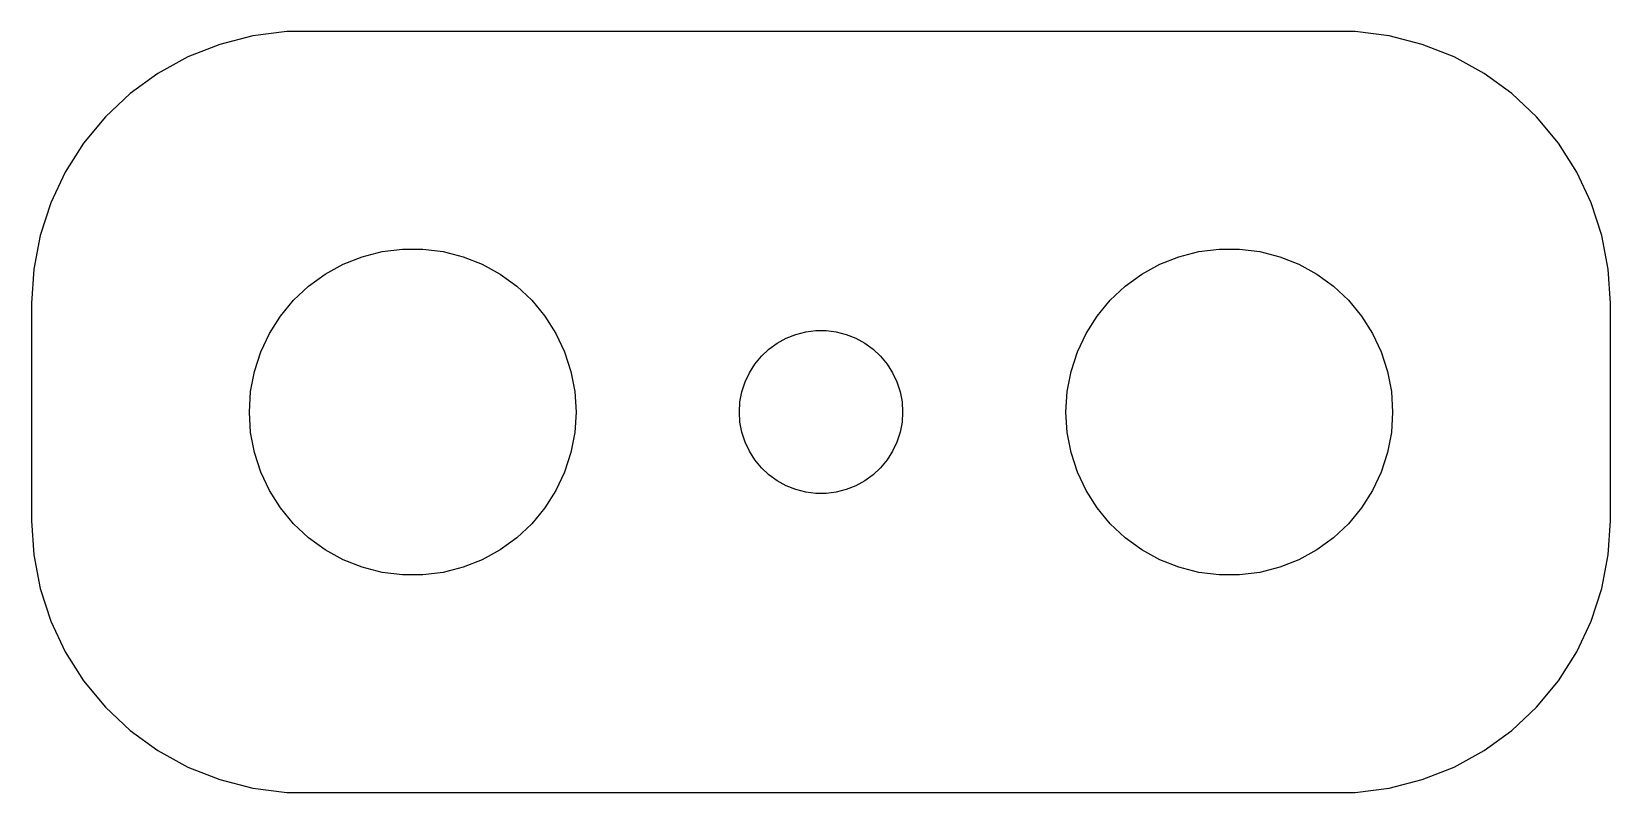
# Model space of a CAD drawing. Header units: metres. Extents: x -14.5 to 14.5, y 17 to 31.
import ezdxf

# ---------------------------------------------------------------- set-up
doc = ezdxf.new("R2010")
doc.units = ezdxf.units.M

msp = doc.modelspace()

# ---------------------------------------------------------------- linework, layer by layer
for p, q in [((-11.0451, 30.7553), (-11.6289, 30.5241)), ((-10.4369, 30.9114), (-11.0451, 30.7553)), ((-9.81395, 30.9901), (-10.4369, 30.9114)), ((9.81395, 30.9901), (-9.81395, 30.9901)), ((10.4369, 30.9114), (9.81395, 30.9901)), ((11.0451, 30.7553), (10.4369, 30.9114)), ((11.6289, 30.5241), (11.0451, 30.7553)), ((-11.6289, 30.5241), (-12.1791, 30.2216)), ((12.1791, 30.2216), (11.6289, 30.5241)), ((-12.1791, 30.2216), (-12.6871, 29.8526)), ((12.6871, 29.8526), (12.1791, 30.2216)), ((-12.6871, 29.8526), (-13.1448, 29.4227)), ((13.1448, 29.4227), (12.6871, 29.8526)), ((-13.1448, 29.4227), (-13.5451, 28.9389)), ((13.5451, 28.9389), (13.1448, 29.4227)), ((-13.5451, 28.9389), (-13.8815, 28.4088)), ((13.8815, 28.4088), (13.5451, 28.9389)), ((-13.8815, 28.4088), (-14.1489, 27.8406)), ((14.1489, 27.8406), (13.8815, 28.4088)), ((-14.1489, 27.8406), (-14.3429, 27.2434)), ((14.3429, 27.2434), (14.1489, 27.8406)), ((-14.3429, 27.2434), (-14.4606, 26.6267)), ((-8.06213, 26.9469), (-7.68837, 26.9941)), ((-7.68837, 26.9941), (-7.31161, 26.9941)), ((-7.31161, 26.9941), (-6.93785, 26.9469)), ((6.93785, 26.9469), (7.31161, 26.9941)), ((7.31161, 26.9941), (7.68837, 26.9941)), ((7.68837, 26.9941), (8.06213, 26.9469)), ((14.4606, 26.6267), (14.3429, 27.2434)), ((-9.10747, 26.533), (-8.77733, 26.7145)), ((-8.77733, 26.7145), (-8.42705, 26.8532)), ((-8.42705, 26.8532), (-8.06213, 26.9469)), ((-6.93785, 26.9469), (-6.57294, 26.8532)), ((-6.57294, 26.8532), (-6.22266, 26.7145)), ((-6.22266, 26.7145), (-5.89252, 26.533)), ((5.89252, 26.533), (6.22266, 26.7145)), ((6.22266, 26.7145), (6.57294, 26.8532)), ((6.57294, 26.8532), (6.93785, 26.9469)), ((8.06213, 26.9469), (8.42705, 26.8532)), ((8.42705, 26.8532), (8.77733, 26.7145)), ((8.77733, 26.7145), (9.10747, 26.533)), ((-14.4606, 26.6267), (-14.5, 26)), ((-9.41226, 26.3115), (-9.10747, 26.533)), ((-5.89252, 26.533), (-5.58772, 26.3115)), ((5.58772, 26.3115), (5.89252, 26.533)), ((9.10747, 26.533), (9.41226, 26.3115)), ((14.5, 26), (14.4606, 26.6267)), ((-9.6869, 26.0536), (-9.41226, 26.3115)), ((-5.58772, 26.3115), (-5.31308, 26.0536)), ((5.31308, 26.0536), (5.58772, 26.3115)), ((9.41226, 26.3115), (9.6869, 26.0536)), ((-14.5, 26), (-14.5, 22)), ((-9.92705, 25.7634), (-9.6869, 26.0536)), ((-5.31308, 26.0536), (-5.07294, 25.7634)), ((5.07294, 25.7634), (5.31308, 26.0536)), ((9.6869, 26.0536), (9.92705, 25.7634)), ((14.5, 22), (14.5, 26)), ((-10.1289, 25.4453), (-9.92705, 25.7634)), ((-5.07294, 25.7634), (-4.87108, 25.4453)), ((4.87108, 25.4453), (5.07294, 25.7634)), ((9.92705, 25.7634), (10.1289, 25.4453)), ((-10.2893, 25.1044), (-10.1289, 25.4453)), ((-4.87108, 25.4453), (-4.71066, 25.1044)), ((-0.956131, 25.1558), (-0.803726, 25.2665)), ((-0.803726, 25.2665), (-0.638657, 25.3572)), ((-0.638657, 25.3572), (-0.463516, 25.4266)), ((-0.463516, 25.4266), (-0.281067, 25.4734)), ((-0.281067, 25.4734), (-0.094177, 25.497)), ((-0.094177, 25.497), (0.094177, 25.497)), ((0.094177, 25.497), (0.281067, 25.4734)), ((0.281067, 25.4734), (0.463516, 25.4266)), ((0.463516, 25.4266), (0.638657, 25.3572)), ((0.638657, 25.3572), (0.803726, 25.2665)), ((0.803726, 25.2665), (0.956131, 25.1558)), ((4.71066, 25.1044), (4.87108, 25.4453)), ((10.1289, 25.4453), (10.2893, 25.1044)), ((-10.4057, 24.7461), (-10.2893, 25.1044)), ((-4.71066, 25.1044), (-4.59424, 24.7461)), ((-1.21352, 24.8817), (-1.09344, 25.0268)), ((-1.09344, 25.0268), (-0.956131, 25.1558)), ((0.956131, 25.1558), (1.09344, 25.0268)), ((1.09344, 25.0268), (1.21352, 24.8817)), ((4.59424, 24.7461), (4.71066, 25.1044)), ((10.2893, 25.1044), (10.4057, 24.7461)), ((-10.4763, 24.376), (-10.4057, 24.7461)), ((-4.59424, 24.7461), (-4.52365, 24.376)), ((-1.39465, 24.5522), (-1.31445, 24.7226)), ((-1.31445, 24.7226), (-1.21352, 24.8817)), ((1.21352, 24.8817), (1.31445, 24.7226)), ((1.31445, 24.7226), (1.39465, 24.5522)), ((4.52365, 24.376), (4.59424, 24.7461)), ((10.4057, 24.7461), (10.4763, 24.376)), ((-10.5, 24), (-10.4763, 24.376)), ((-4.52365, 24.376), (-4.5, 24)), ((-1.48816, 24.188), (-1.45287, 24.373)), ((-1.45287, 24.373), (-1.39465, 24.5522)), ((1.39465, 24.5522), (1.45287, 24.373)), ((1.45287, 24.373), (1.48816, 24.188)), ((4.5, 24), (4.52365, 24.376)), ((10.4763, 24.376), (10.5, 24)), ((-1.5, 24), (-1.48816, 24.188)), ((1.48816, 24.188), (1.5, 24)), ((-10.4763, 23.624), (-10.5, 24)), ((-4.5, 24), (-4.52365, 23.624)), ((-1.48816, 23.812), (-1.5, 24)), ((-1.45287, 23.627), (-1.48816, 23.812)), ((1.48816, 23.812), (1.45287, 23.627)), ((1.5, 24), (1.48816, 23.812)), ((4.52365, 23.624), (4.5, 24)), ((10.5, 24), (10.4763, 23.624)), ((-10.4057, 23.2539), (-10.4763, 23.624)), ((-4.52365, 23.624), (-4.59424, 23.2539)), ((-1.39465, 23.4478), (-1.45287, 23.627)), ((1.45287, 23.627), (1.39465, 23.4478)), ((4.59424, 23.2539), (4.52365, 23.624)), ((10.4763, 23.624), (10.4057, 23.2539)), ((-10.2893, 22.8956), (-10.4057, 23.2539)), ((-4.59424, 23.2539), (-4.71066, 22.8956)), ((-1.31445, 23.2774), (-1.39465, 23.4478)), ((-1.21352, 23.1183), (-1.31445, 23.2774)), ((1.31445, 23.2774), (1.21352, 23.1183)), ((1.39465, 23.4478), (1.31445, 23.2774)), ((4.71066, 22.8956), (4.59424, 23.2539)), ((10.4057, 23.2539), (10.2893, 22.8956)), ((-1.09344, 22.9732), (-1.21352, 23.1183)), ((-0.956131, 22.8442), (-1.09344, 22.9732)), ((1.09344, 22.9732), (0.956131, 22.8442)), ((1.21352, 23.1183), (1.09344, 22.9732)), ((-10.1289, 22.5547), (-10.2893, 22.8956)), ((-4.71066, 22.8956), (-4.87108, 22.5547)), ((-0.803726, 22.7335), (-0.956131, 22.8442)), ((-0.638657, 22.6428), (-0.803726, 22.7335)), ((-0.463516, 22.5734), (-0.638657, 22.6428)), ((0.638657, 22.6428), (0.463516, 22.5734)), ((0.803726, 22.7335), (0.638657, 22.6428)), ((0.956131, 22.8442), (0.803726, 22.7335)), ((4.87108, 22.5547), (4.71066, 22.8956)), ((10.2893, 22.8956), (10.1289, 22.5547)), ((-9.92705, 22.2366), (-10.1289, 22.5547)), ((-4.87108, 22.5547), (-5.07294, 22.2366)), ((-0.281067, 22.5266), (-0.463516, 22.5734)), ((-0.094177, 22.503), (-0.281067, 22.5266)), ((0.094177, 22.503), (-0.094177, 22.503)), ((0.281067, 22.5266), (0.094177, 22.503)), ((0.463516, 22.5734), (0.281067, 22.5266)), ((5.07294, 22.2366), (4.87108, 22.5547)), ((10.1289, 22.5547), (9.92705, 22.2366)), ((-9.6869, 21.9464), (-9.92705, 22.2366)), ((-5.07294, 22.2366), (-5.31308, 21.9464)), ((5.31308, 21.9464), (5.07294, 22.2366)), ((9.92705, 22.2366), (9.6869, 21.9464)), ((-14.5, 22), (-14.4606, 21.3733)), ((-9.41226, 21.6885), (-9.6869, 21.9464)), ((-5.31308, 21.9464), (-5.58772, 21.6885)), ((5.58772, 21.6885), (5.31308, 21.9464)), ((9.6869, 21.9464), (9.41226, 21.6885)), ((14.4606, 21.3733), (14.5, 22)), ((-9.10747, 21.467), (-9.41226, 21.6885)), ((-8.77733, 21.2855), (-9.10747, 21.467)), ((-5.89252, 21.467), (-6.22266, 21.2855)), ((-5.58772, 21.6885), (-5.89252, 21.467)), ((5.89252, 21.467), (5.58772, 21.6885)), ((6.22266, 21.2855), (5.89252, 21.467)), ((9.10747, 21.467), (8.77733, 21.2855)), ((9.41226, 21.6885), (9.10747, 21.467)), ((-14.4606, 21.3733), (-14.3429, 20.7566)), ((-8.42705, 21.1468), (-8.77733, 21.2855)), ((-6.22266, 21.2855), (-6.57294, 21.1468)), ((6.57294, 21.1468), (6.22266, 21.2855)), ((8.77733, 21.2855), (8.42705, 21.1468)), ((14.3429, 20.7566), (14.4606, 21.3733)), ((-8.06213, 21.0531), (-8.42705, 21.1468)), ((-7.68837, 21.0059), (-8.06213, 21.0531)), ((-7.31161, 21.0059), (-7.68837, 21.0059)), ((-6.93785, 21.0531), (-7.31161, 21.0059)), ((-6.57294, 21.1468), (-6.93785, 21.0531)), ((6.93785, 21.0531), (6.57294, 21.1468)), ((7.31161, 21.0059), (6.93785, 21.0531)), ((7.68837, 21.0059), (7.31161, 21.0059)), ((8.06213, 21.0531), (7.68837, 21.0059)), ((8.42705, 21.1468), (8.06213, 21.0531)), ((-14.3429, 20.7566), (-14.1489, 20.1594)), ((14.1489, 20.1594), (14.3429, 20.7566)), ((-14.1489, 20.1594), (-13.8815, 19.5912)), ((13.8815, 19.5912), (14.1489, 20.1594)), ((-13.8815, 19.5912), (-13.5451, 19.0611)), ((13.5451, 19.0611), (13.8815, 19.5912)), ((-13.5451, 19.0611), (-13.1448, 18.5773)), ((13.1448, 18.5773), (13.5451, 19.0611)), ((-13.1448, 18.5773), (-12.6871, 18.1474)), ((12.6871, 18.1474), (13.1448, 18.5773)), ((-12.6871, 18.1474), (-12.1791, 17.7784)), ((12.1791, 17.7784), (12.6871, 18.1474)), ((-12.1791, 17.7784), (-11.6289, 17.4759)), ((11.6289, 17.4759), (12.1791, 17.7784)), ((-11.6289, 17.4759), (-11.0451, 17.2447)), ((11.0451, 17.2447), (11.6289, 17.4759)), ((-11.0451, 17.2447), (-10.4369, 17.0886)), ((10.4369, 17.0886), (11.0451, 17.2447)), ((-10.4369, 17.0886), (-9.81395, 17.0099)), ((-9.81395, 17.0099), (9.81395, 17.0099)), ((9.81395, 17.0099), (10.4369, 17.0886))]:
    msp.add_line(p, q)

doc.saveas('drawing.dxf')
